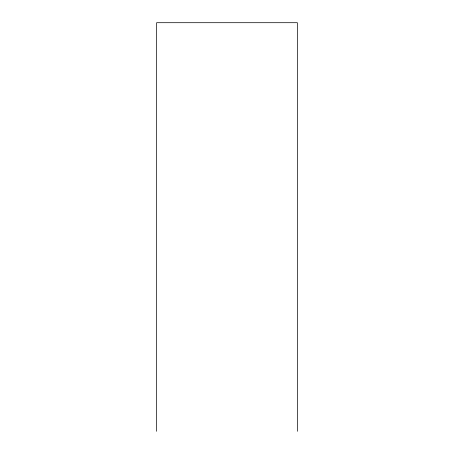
<?xml version="1.0" encoding="UTF-8"?>
<svg xmlns="http://www.w3.org/2000/svg" width="454" height="454" viewBox="0 0 454 454"><rect width="100%" height="100%" fill="white"/><g stroke="black" fill="none" stroke-linecap="round" stroke-linejoin="round"><path stroke-width="0.68" d="M297.37 431.3L297.37 22.7L156.63 22.7L156.63 431.3"/></g></svg>
